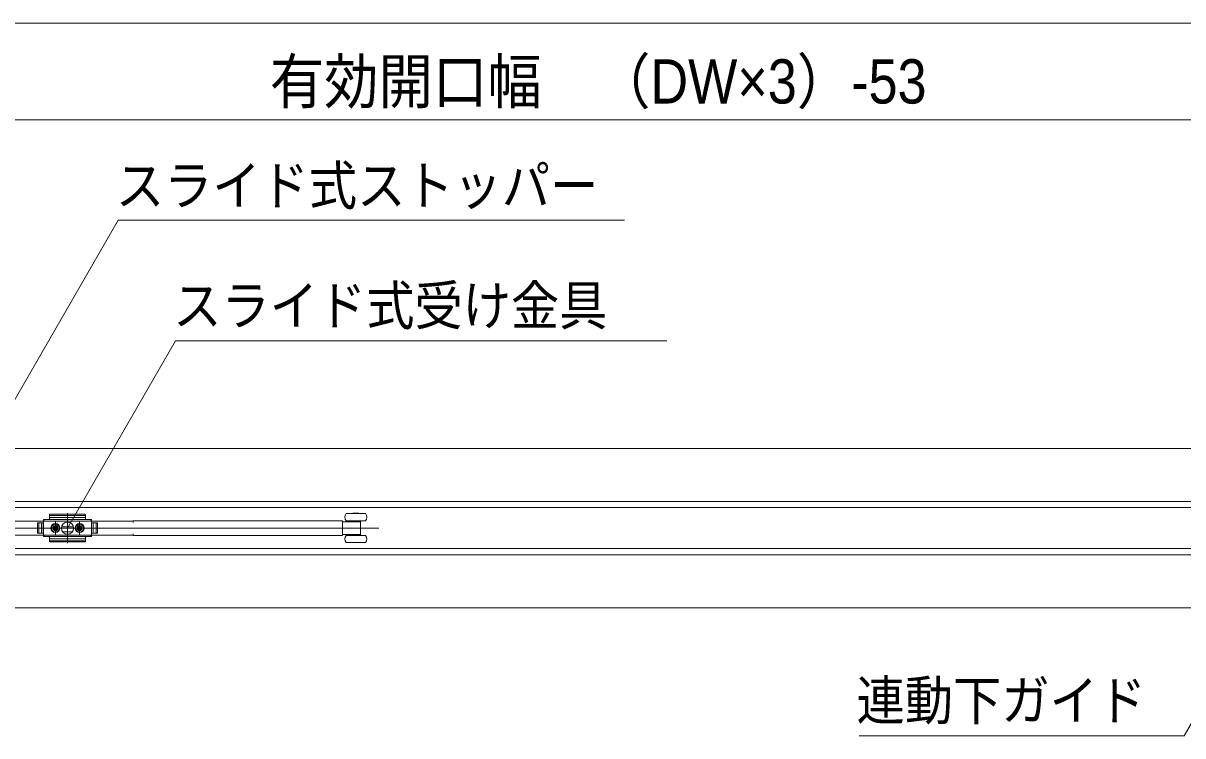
# Model space of a CAD drawing. Units: millimetres, scale not verified. Extents: x -6062 to 6062, y -3045 to 3045.
# Drawn here: x -4285 to -3325, y 960 to 1550 of the extents above; entities that cross this region are included whole.
import ezdxf
from ezdxf.enums import TextEntityAlignment as Align

# ---------------------------------------------------------------- set-up
doc = ezdxf.new("R2010")
doc.units = ezdxf.units.MM
doc.header["$LTSCALE"] = 20
for name, color, linetype, lineweight in [('0-0_2寸法-1', 7, 'Continuous', 9), ('0-2_2寸法-3', 7, 'Continuous', 9), ('0-4_3一般', 7, 'Continuous', 9)]:
    doc.layers.add(name, color=color, linetype=linetype, lineweight=lineweight)
doc.styles.add('ＭＳ ゴシック', font='')
doc.styles.add('ＭＳ Ｐゴシック', font='')
doc.styles.get('ＭＳ ゴシック').set_extended_font_data('MS Gothic')
doc.styles.get('ＭＳ Ｐゴシック').set_extended_font_data('MS PGothic')

# ---------------------------------------------------------------- blocks, each defined once
blk = doc.blocks.new('グループ-107')
at = {"layer": '0-4_3一般'}
for p, q in [((19030, 23076.9), (-75990, 23076.9)), ((19030, 23076.9), (-75990, 23076.9)), ((-49510, 22866.7), (-48930, 22866.7)), ((-49220, 22885.4), (-49220, 22389.2)), ((-44604, 22876.9), (-44558.8, 22876.9)), ((-44558.8, 22876.9), (-44284, 22876.9)), ((-44494, 22884.9), (-44394, 22884.9)), ((-44494, 22876.9), (-44494, 22884.9)), ((-44394, 22884.9), (-44394, 22876.9)), ((-49620, 22721.9), (-49718, 22721.9)), ((-49718, 22721.9), (-49718, 22551.9)), ((-49718, 22561.9), (-49718, 22711.9)), ((-49620, 22721.9), (-49708, 22721.9)), ((-49694, 22551.9), (-49694, 22721.9)), ((-49648, 22551.9), (-49648, 22721.9)), ((-49644, 22721.9), (-49644, 22551.9)), ((-49620, 22776.9), (-49620, 22496.9)), ((-49620, 22776.9), (-49530, 22776.9)), ((-49620, 22756.9), (-49600, 22776.9)), ((-49620, 22766.9), (-49620, 22721.9)), ((-49620, 22721.9), (-49620, 22551.9)), ((-48830, 22776.9), (-49610, 22776.9)), ((-49520, 22846.1), (-49520, 22856.7)), ((-49520, 22836.1), (-49520, 22846.1)), ((-49520, 22786.9), (-49520, 22836.1)), ((-49520, 22813.9), (-48920, 22813.9)), ((-49510, 22846.1), (-48930, 22846.1)), ((-49420, 22513.9), (-49420, 22758.3)), ((-49420, 22741.9), (-49420, 22531.9)), ((-49420, 22592.9), (-49420, 22680.9)), ((-49220, 22794.2), (-49220, 22473.1)), ((-49028.6, 22677.1), (-49029.7, 22657.4)), ((-49026.1, 22656.7), (-49028.6, 22677.1)), ((-49020, 22513.9), (-49020, 22758.3)), ((-49020, 22741.9), (-49020, 22531.9)), ((-49020, 22713.4), (-49020, 22561.5)), ((-49020, 22592.9), (-49020, 22680.9)), ((-49013.9, 22656.7), (-49011.4, 22677.1)), ((-49011.4, 22677.1), (-49010.3, 22657.4)), ((-48920, 22836.1), (-48920, 22856.7)), ((-48920, 22836.1), (-48920, 22786.9)), ((-48910, 22776.9), (-48820, 22776.9)), ((-48840, 22776.9), (-48820, 22756.9)), ((-48820, 22776.9), (-48820, 22721.9)), ((-48820, 22496.9), (-48820, 22776.9)), ((-48820, 22721.9), (-48820, 22766.9)), ((-48722, 22721.9), (-48820, 22721.9)), ((-48820, 22551.9), (-48820, 22721.9)), ((-48820, 22721.9), (-48732, 22721.9)), ((-48796, 22551.9), (-48796, 22721.9)), ((-48792, 22721.9), (-48792, 22551.9)), ((-48746, 22721.9), (-48746, 22551.9)), ((-48722, 22551.9), (-48722, 22721.9)), ((-48722, 22711.9), (-48722, 22561.9)), ((-48130, 22729.9), (-48130, 22756.9)), ((-48130, 22756.9), (-44684, 22756.9)), ((-44664, 22756.9), (-44684, 22756.9)), ((-44664, 22740.2), (-44664, 22756.9)), ((-44444, 22742.9), (-44664, 22742.9)), ((-44664, 22740.2), (-44664, 22722.9)), ((-44664, 22550.9), (-44664, 22722.9)), ((-44604, 22756.9), (-44558.8, 22756.9)), ((-44558.8, 22756.9), (-44284, 22756.9)), ((-44519, 22742.9), (-44519, 22756.9)), ((-44389.9, 22742.9), (-44444, 22742.9)), ((-44375.2, 22742.9), (-44389.9, 22742.9)), ((-44369, 22742.9), (-44375.2, 22742.9)), ((-44369, 22756.9), (-44369, 22742.9)), ((-44364, 22725.5), (-44364, 22725.3)), ((-44364, 22548.4), (-44364, 22725.3)), ((-52182, 22636.9), (-44062, 22636.9)), ((-50830, 22519.9), (-48150, 22519.9)), ((-48668.3, 22636.9), (-49766.3, 22636.9)), ((-49756.9, 22636.9), (-48658.9, 22636.9)), ((-49718, 22551.9), (-49620, 22551.9)), ((-49708, 22551.9), (-49620, 22551.9)), ((-49620, 22551.9), (-49620, 22506.9)), ((-49600, 22496.9), (-49620, 22516.9)), ((-49530, 22496.9), (-49620, 22496.9)), ((-49610, 22496.9), (-48830, 22496.9)), ((-49297, 22636.9), (-49545, 22636.9)), ((-49355, 22636.9), (-49525, 22636.9)), ((-49520, 22437.7), (-49520, 22486.9)), ((-49376, 22636.9), (-49464, 22636.9)), ((-49436.7, 22642.9), (-49439.8, 22642.9)), ((-49436.7, 22630.9), (-49439.8, 22630.8)), ((-49403.3, 22642.9), (-49400.2, 22642.9)), ((-49403.3, 22630.9), (-49400.2, 22630.8)), ((-49335, 22636.9), (-49355, 22636.9)), ((-49315, 22636.9), (-49335, 22636.9)), ((-48897, 22636.9), (-49145, 22636.9)), ((-48955, 22636.9), (-49125, 22636.9)), ((-48976, 22636.9), (-49064, 22636.9)), ((-49060.1, 22645.5), (-49040.5, 22646.6)), ((-49039.8, 22642.9), (-49060.1, 22645.5)), ((-49039.8, 22630.8), (-49060.1, 22628.3)), ((-49060.1, 22628.3), (-49040.5, 22627.2)), ((-49040.5, 22646.6), (-49033.2, 22650)), ((-49036.7, 22642.9), (-49040.5, 22646.6)), ((-49036.7, 22630.9), (-49040.5, 22627.2)), ((-49040.5, 22627.2), (-49033.2, 22623.7)), ((-49036.7, 22642.9), (-49039.8, 22642.9)), ((-49036.7, 22630.9), (-49039.8, 22630.8)), ((-49029.4, 22646.3), (-49036.7, 22642.9)), ((-49029.4, 22627.5), (-49036.7, 22630.9)), ((-49029.7, 22657.4), (-49033.2, 22650)), ((-49033.2, 22650), (-49029.4, 22646.3)), ((-49033.2, 22623.7), (-49029.4, 22627.5)), ((-49029.7, 22616.4), (-49033.2, 22623.7)), ((-49026, 22653.6), (-49029.7, 22657.4)), ((-49026, 22620.1), (-49029.7, 22616.4)), ((-49028.6, 22596.7), (-49029.7, 22616.4)), ((-49029.4, 22646.3), (-49026, 22653.6)), ((-49029.4, 22627.5), (-49026, 22620.1)), ((-49026.1, 22617.1), (-49028.6, 22596.7)), ((-49026, 22653.6), (-49026.1, 22656.7)), ((-49026, 22620.1), (-49026.1, 22617.1)), ((-49014, 22653.6), (-49010.3, 22657.4)), ((-49014, 22653.6), (-49013.9, 22656.7)), ((-49010.6, 22646.3), (-49014, 22653.6)), ((-49010.6, 22627.5), (-49014, 22620.1)), ((-49014, 22620.1), (-49013.9, 22617.1)), ((-49014, 22620.1), (-49010.3, 22616.4)), ((-49013.9, 22617.1), (-49011.4, 22596.7)), ((-49011.4, 22596.7), (-49010.3, 22616.4)), ((-49006.8, 22650), (-49010.6, 22646.3)), ((-49010.6, 22646.3), (-49003.3, 22642.9)), ((-49010.6, 22627.5), (-49003.3, 22630.9)), ((-49006.8, 22623.7), (-49010.6, 22627.5)), ((-49010.3, 22657.4), (-49006.8, 22650)), ((-49010.3, 22616.4), (-49006.8, 22623.7)), ((-48999.5, 22646.6), (-49006.8, 22650)), ((-48999.5, 22627.2), (-49006.8, 22623.7)), ((-49003.3, 22642.9), (-48999.5, 22646.6)), ((-49003.3, 22642.9), (-49000.2, 22642.9)), ((-49003.3, 22630.9), (-49000.2, 22630.8)), ((-49003.3, 22630.9), (-48999.5, 22627.2)), ((-49000.2, 22642.9), (-48979.9, 22645.5)), ((-49000.2, 22630.8), (-48979.9, 22628.3)), ((-48979.9, 22645.5), (-48999.5, 22646.6)), ((-48979.9, 22628.3), (-48999.5, 22627.2)), ((-48935, 22636.9), (-48955, 22636.9)), ((-48915, 22636.9), (-48935, 22636.9)), ((-48920, 22486.9), (-48920, 22437.7)), ((-48820, 22496.9), (-48910, 22496.9)), ((-48820, 22516.9), (-48840, 22496.9)), ((-48820, 22551.9), (-48722, 22551.9)), ((-48820, 22506.9), (-48820, 22551.9)), ((-48820, 22551.9), (-48820, 22496.9)), ((-48732, 22551.9), (-48820, 22551.9)), ((-48150, 22519.9), (-48130, 22519.9)), ((-44664, 22550.9), (-44664, 22533.6)), ((-44664, 22530.9), (-44444, 22530.9)), ((-44284, 22516.9), (-44604, 22516.9)), ((-44519, 22516.9), (-44519, 22530.9)), ((-44444, 22530.9), (-44389.9, 22530.9)), ((-44369, 22530.9), (-44369, 22516.9)), ((-44364, 22544.9), (-44364, 22545)), ((-48920, 22459.9), (-49520, 22459.9)), ((-49520, 22437.7), (-49520, 22427.7)), ((-49520, 22417.1), (-49520, 22427.7)), ((-48930, 22427.7), (-49510, 22427.7)), ((-48930, 22407.1), (-49510, 22407.1)), ((-48920, 22437.7), (-48920, 22427.7)), ((-48920, 22427.7), (-48920, 22417.1)), ((-44284, 22396.9), (-44604, 22396.9)), ((19030, 22196.9), (-75990, 22196.9)), ((19030, 21316.9), (-75990, 21316.9))]:
    blk.add_line(p, q, dxfattribs=at)
for points in [[(19030, 23076.9), (19030, 23956.9), (-75990, 23956.9), (-75990, 23076.9)], [(-48130, 22753.9), (-48150, 22753.9), (-50830, 22753.9), (-50850, 22753.9), (-50850, 22729.9), (-50850, 22543.9)], [(-49426, 22653.6), (-49426.1, 22656.7), (-49428.6, 22677.1), (-49429.7, 22657.4)], [(-49414, 22653.6), (-49413.9, 22656.7), (-49411.4, 22677.1), (-49410.3, 22657.4)], [(-44364, 22728.9), (-44364, 22729), (-44364, 22729), (-44364, 22729.1), (-44364, 22729.1), (-44364, 22729.2), (-44364, 22729.2), (-44364, 22729.2), (-44364, 22729.2), (-44364, 22729.2), (-44364, 22729.2), (-44364, 22729.2), (-44364, 22729.1), (-44364, 22729.1), (-44364, 22729), (-44364, 22728.9), (-44364, 22728.9), (-44364, 22728.8), (-44364, 22728.7), (-44364, 22728.5), (-44364, 22728.4), (-44364, 22728.3), (-44364, 22728.1), (-44364, 22728), (-44364, 22727.8), (-44364, 22727.7), (-44364, 22727.5), (-44364, 22727.4), (-44364, 22727.2), (-44364, 22727.1), (-44364, 22726.9), (-44364, 22726.7), (-44364, 22726.6), (-44364, 22726.4), (-44364, 22726.3), (-44364, 22726.1), (-44364, 22726), (-44364, 22725.8), (-44364, 22725.7), (-44364, 22725.5)], [(-49439.8, 22642.9), (-49460.1, 22645.5), (-49440.5, 22646.6)], [(-49439.8, 22630.8), (-49460.1, 22628.3), (-49440.5, 22627.2)], [(-49429.4, 22627.5), (-49436.7, 22630.9), (-49440.5, 22627.2), (-49433.2, 22623.7)], [(-49429.4, 22646.3), (-49426, 22653.6), (-49429.7, 22657.4), (-49433.2, 22650)], [(-49426, 22620.1), (-49426.1, 22617.1), (-49428.6, 22596.7), (-49429.7, 22616.4)], [(-49410.6, 22627.5), (-49414, 22620.1), (-49410.3, 22616.4), (-49406.8, 22623.7)], [(-49414, 22620.1), (-49413.9, 22617.1), (-49411.4, 22596.7), (-49410.3, 22616.4)], [(-49410.6, 22646.3), (-49403.3, 22642.9), (-49399.5, 22646.6), (-49406.8, 22650)], [(-49400.2, 22642.9), (-49379.9, 22645.5), (-49399.5, 22646.6)], [(-49400.2, 22630.8), (-49379.9, 22628.3), (-49399.5, 22627.2)], [(-44684, 22516.9), (-48130, 22516.9), (-48130, 22543.9)], [(-44684, 22516.9), (-44664, 22516.9), (-44664, 22533.6)], [(-44389.9, 22530.9), (-44375.2, 22530.9), (-44369, 22530.9)], [(-44364, 22548.4), (-44364, 22548.3), (-44364, 22548.1), (-44364, 22548), (-44364, 22547.8), (-44364, 22547.7), (-44364, 22547.5), (-44364, 22547.4), (-44364, 22547.2), (-44364, 22547.1), (-44364, 22546.9), (-44364, 22546.8), (-44364, 22546.6), (-44364, 22546.4), (-44364, 22546.3), (-44364, 22546.1), (-44364, 22546), (-44364, 22545.8), (-44364, 22545.7), (-44364, 22545.5), (-44364, 22545.4), (-44364, 22545.3), (-44364, 22545.2), (-44364, 22545.1), (-44364, 22545), (-44364, 22544.9), (-44364, 22544.8), (-44364, 22544.8), (-44364, 22544.7), (-44364, 22544.7), (-44364, 22544.7), (-44364, 22544.6), (-44364, 22544.6), (-44364, 22544.6), (-44364, 22544.7), (-44364, 22544.7), (-44364, 22544.7), (-44364, 22544.8), (-44364, 22544.8), (-44364, 22544.9)], [(19030, 21316.9), (19030, 22196.9), (-75990, 22196.9), (-75990, 21316.9)]]:
    blk.add_lwpolyline(points, dxfattribs=at)
for points in [[(-52002, 22296.9), (-28638, 22296.9), (-28638, 22976.9), (-52002, 22976.9)], [(-49429.4, 22646.3), (-49436.7, 22642.9), (-49440.5, 22646.6), (-49433.2, 22650)], [(-49429.4, 22627.5), (-49426, 22620.1), (-49429.7, 22616.4), (-49433.2, 22623.7)], [(-49410.6, 22646.3), (-49414, 22653.6), (-49410.3, 22657.4), (-49406.8, 22650)], [(-49410.6, 22627.5), (-49403.3, 22630.9), (-49399.5, 22627.2), (-49406.8, 22623.7)]]:
    blk.add_lwpolyline(points, close=True, dxfattribs=at)
for centre, radius in [((-49420, 22636.9), 75), ((-49420, 22636.9), 65), ((-49420, 22636.9), 42), ((-49420, 22636.9), 40), ((-49420, 22636.9), 40), ((-49420, 22636.9), 32.4), ((-49420, 22636.9), 30), ((-49020, 22636.9), 75), ((-49020, 22636.9), 65), ((-49020, 22636.9), 42), ((-49020, 22636.9), 40), ((-49020, 22636.9), 40), ((-49020, 22636.9), 32.4), ((-49020, 22636.9), 30)]:
    blk.add_circle(centre, radius, dxfattribs=at)
for centre, radius, start, end in [((-49510, 22856.7), 10, 90, 180), ((-48930, 22856.7), 10, 0, 90), ((-44524, 22816.9), 100, 143.1301, 216.8699), ((-44364, 22816.9), 100, 323.1301, 36.8699), ((-49708, 22711.9), 10, 90, 180), ((-49610, 22766.9), 10, 90, 180), ((-49530, 22786.9), 10, 270, 0), ((-49510, 22836.1), 10, 90, 180), ((-49420, 22631.9), 46, 79.19486, 100.80514), ((-49020, 22631.9), 46, 79.19486, 100.80514), ((-48930, 22836.1), 10, 0, 90), ((-48910, 22786.9), 10, 180, 270), ((-48830, 22766.9), 10, 0, 90), ((-48732, 22711.9), 10, 0, 90), ((-44384, 22729.6), 20, 359.74972, 42.54335), ((-49708, 22561.9), 10, 180, 270), ((-49610, 22506.9), 10, 180, 270), ((-49530, 22486.9), 10, 0, 90), ((-49415, 22636.9), 46, 169.19486, 180), ((-49415, 22636.9), 46, 180, 190.80514), ((-49420, 22636.9), 20.7, 162.98773, 197.01227), ((-49420, 22641.8), 46, 259.19486, 280.80514), ((-49420, 22636.9), 20.7, 72.98773, 107.01227), ((-49420, 22636.9), 20.7, 252.98773, 287.01227), ((-49420, 22636.9), 20.7, 342.98773, 17.01227), ((-49425, 22636.9), 46, 0, 10.80514), ((-49425, 22636.9), 46, 349.19486, 0), ((-49015, 22636.9), 46, 169.19486, 180), ((-49015, 22636.9), 46, 180, 190.80514), ((-49020, 22636.9), 20.7, 162.98773, 197.01227), ((-49020, 22641.8), 46, 259.19486, 280.80514), ((-49020, 22636.9), 20.7, 72.98773, 107.01227), ((-49020, 22636.9), 20.7, 252.98773, 287.01227), ((-49020, 22636.9), 20.7, 342.98773, 17.01227), ((-49025, 22636.9), 46, 0, 10.80514), ((-49025, 22636.9), 46, 349.19486, 0), ((-48910, 22486.9), 10, 90, 180), ((-48830, 22506.9), 10, 270, 0), ((-48732, 22561.9), 10, 270, 0), ((-44524, 22456.9), 100, 143.1301, 216.8699), ((-44384, 22544.2), 20, 315.93951, 0.24905), ((-44364, 22456.9), 100, 323.1301, 36.8699), ((-49510, 22437.7), 10, 180, 270), ((-49510, 22417.1), 10, 180, 270), ((-48930, 22437.7), 10, 270, 0), ((-48930, 22417.1), 10, 270, 0)]:
    blk.add_arc(centre, radius, start, end, dxfattribs=at)
blk = doc.blocks.new('グループ-108')
at = {"layer": '0-4_3一般'}
blk.add_blockref('グループ-107', (0, 0), dxfattribs=at)

msp = doc.modelspace()

# ---------------------------------------------------------------- linework, layer by layer
at = {"layer": '0-0_2寸法-1'}
for p, q in [((-848.21, 1550), (-5581.79, 1550)), ((-2048.21, 1470), (-5569.79, 1470))]:
    msp.add_line(p, q, dxfattribs=at)
at = {"layer": '0-2_2寸法-3'}
for p, q in [((-4248.33, 1136.84), (-4248.67, 1136.84)), ((-4248.33, 1136.84), (-4248.67, 1136.84)), ((-4243.61, 1132.84), (-4253.39, 1132.84)), ((-4244.5, 1128.84), (-4252.5, 1128.84))]:
    msp.add_line(p, q, dxfattribs=at)
for points in [[(-4353.75, 1131.84), (-4206.53, 1386.84), (-3787.3, 1386.84)], [(-4248.5, 1131.84), (-4159.01, 1286.84), (-3752.13, 1286.84)], [(-3211.5, 1153.84), (-3323.51, 959.84), (-3592.83, 959.84)]]:
    msp.add_lwpolyline(points, dxfattribs=at)
msp.add_circle((-4248.5, 1131.84), 5.01, dxfattribs=at)
msp.add_circle((-4248.5, 1131.84), 5.01, dxfattribs=at)

# ---------------------------------------------------------------- block references
at = {"layer": '0-4_3一般', "xscale": 0.05, "yscale": 0.05}
msp.add_blockref('グループ-108', (-1787.5, 0), dxfattribs=at)

# ---------------------------------------------------------------- texts
at = {"layer": '0-0_2寸法-1', "style": 'ＭＳ Ｐゴシック', "width": 0.9}
msp.add_text('有効開口幅\u3000（DW×3）-53', height=36.69, dxfattribs=at).set_placement((-4080.96, 1472.45), align=Align.BOTTOM_LEFT)
at = {"layer": '0-2_2寸法-3', "style": 'ＭＳ ゴシック', "width": 0.9}
for s, p in [('スライド式ストッパー', (-4208.45, 1389.61)), ('スライド式受け金具', (-4160.94, 1290.19)), ('連動下ガイド', (-3594.93, 963.19))]:
    msp.add_text(s, height=32.55, dxfattribs=at).set_placement(p, align=Align.BOTTOM_LEFT)

doc.saveas('drawing.dxf')
